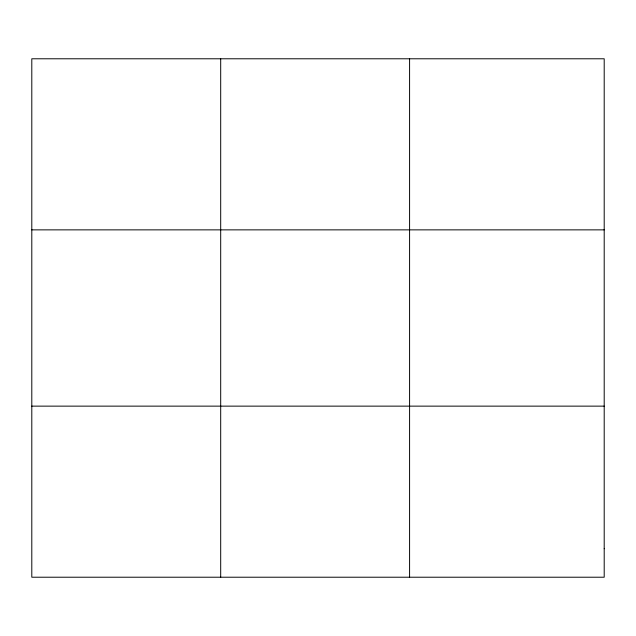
<?xml version="1.0" encoding="UTF-8"?>
<svg xmlns="http://www.w3.org/2000/svg" width="636" height="636" viewBox="0 0 636 636"><rect width="100%" height="100%" fill="white"/><g stroke="black" fill="none" stroke-linecap="round" stroke-linejoin="round"><path stroke-width="0.95" d="M220.692 577.218L220.692 58.782M409.584 577.218L409.584 58.782M31.8 229.866L604.2 229.866M31.8 406.134L604.2 406.134M604.2 548.701L604.2 577.218L31.8 577.218L31.8 58.782L604.2 58.782L604.2 548.701"/></g></svg>
